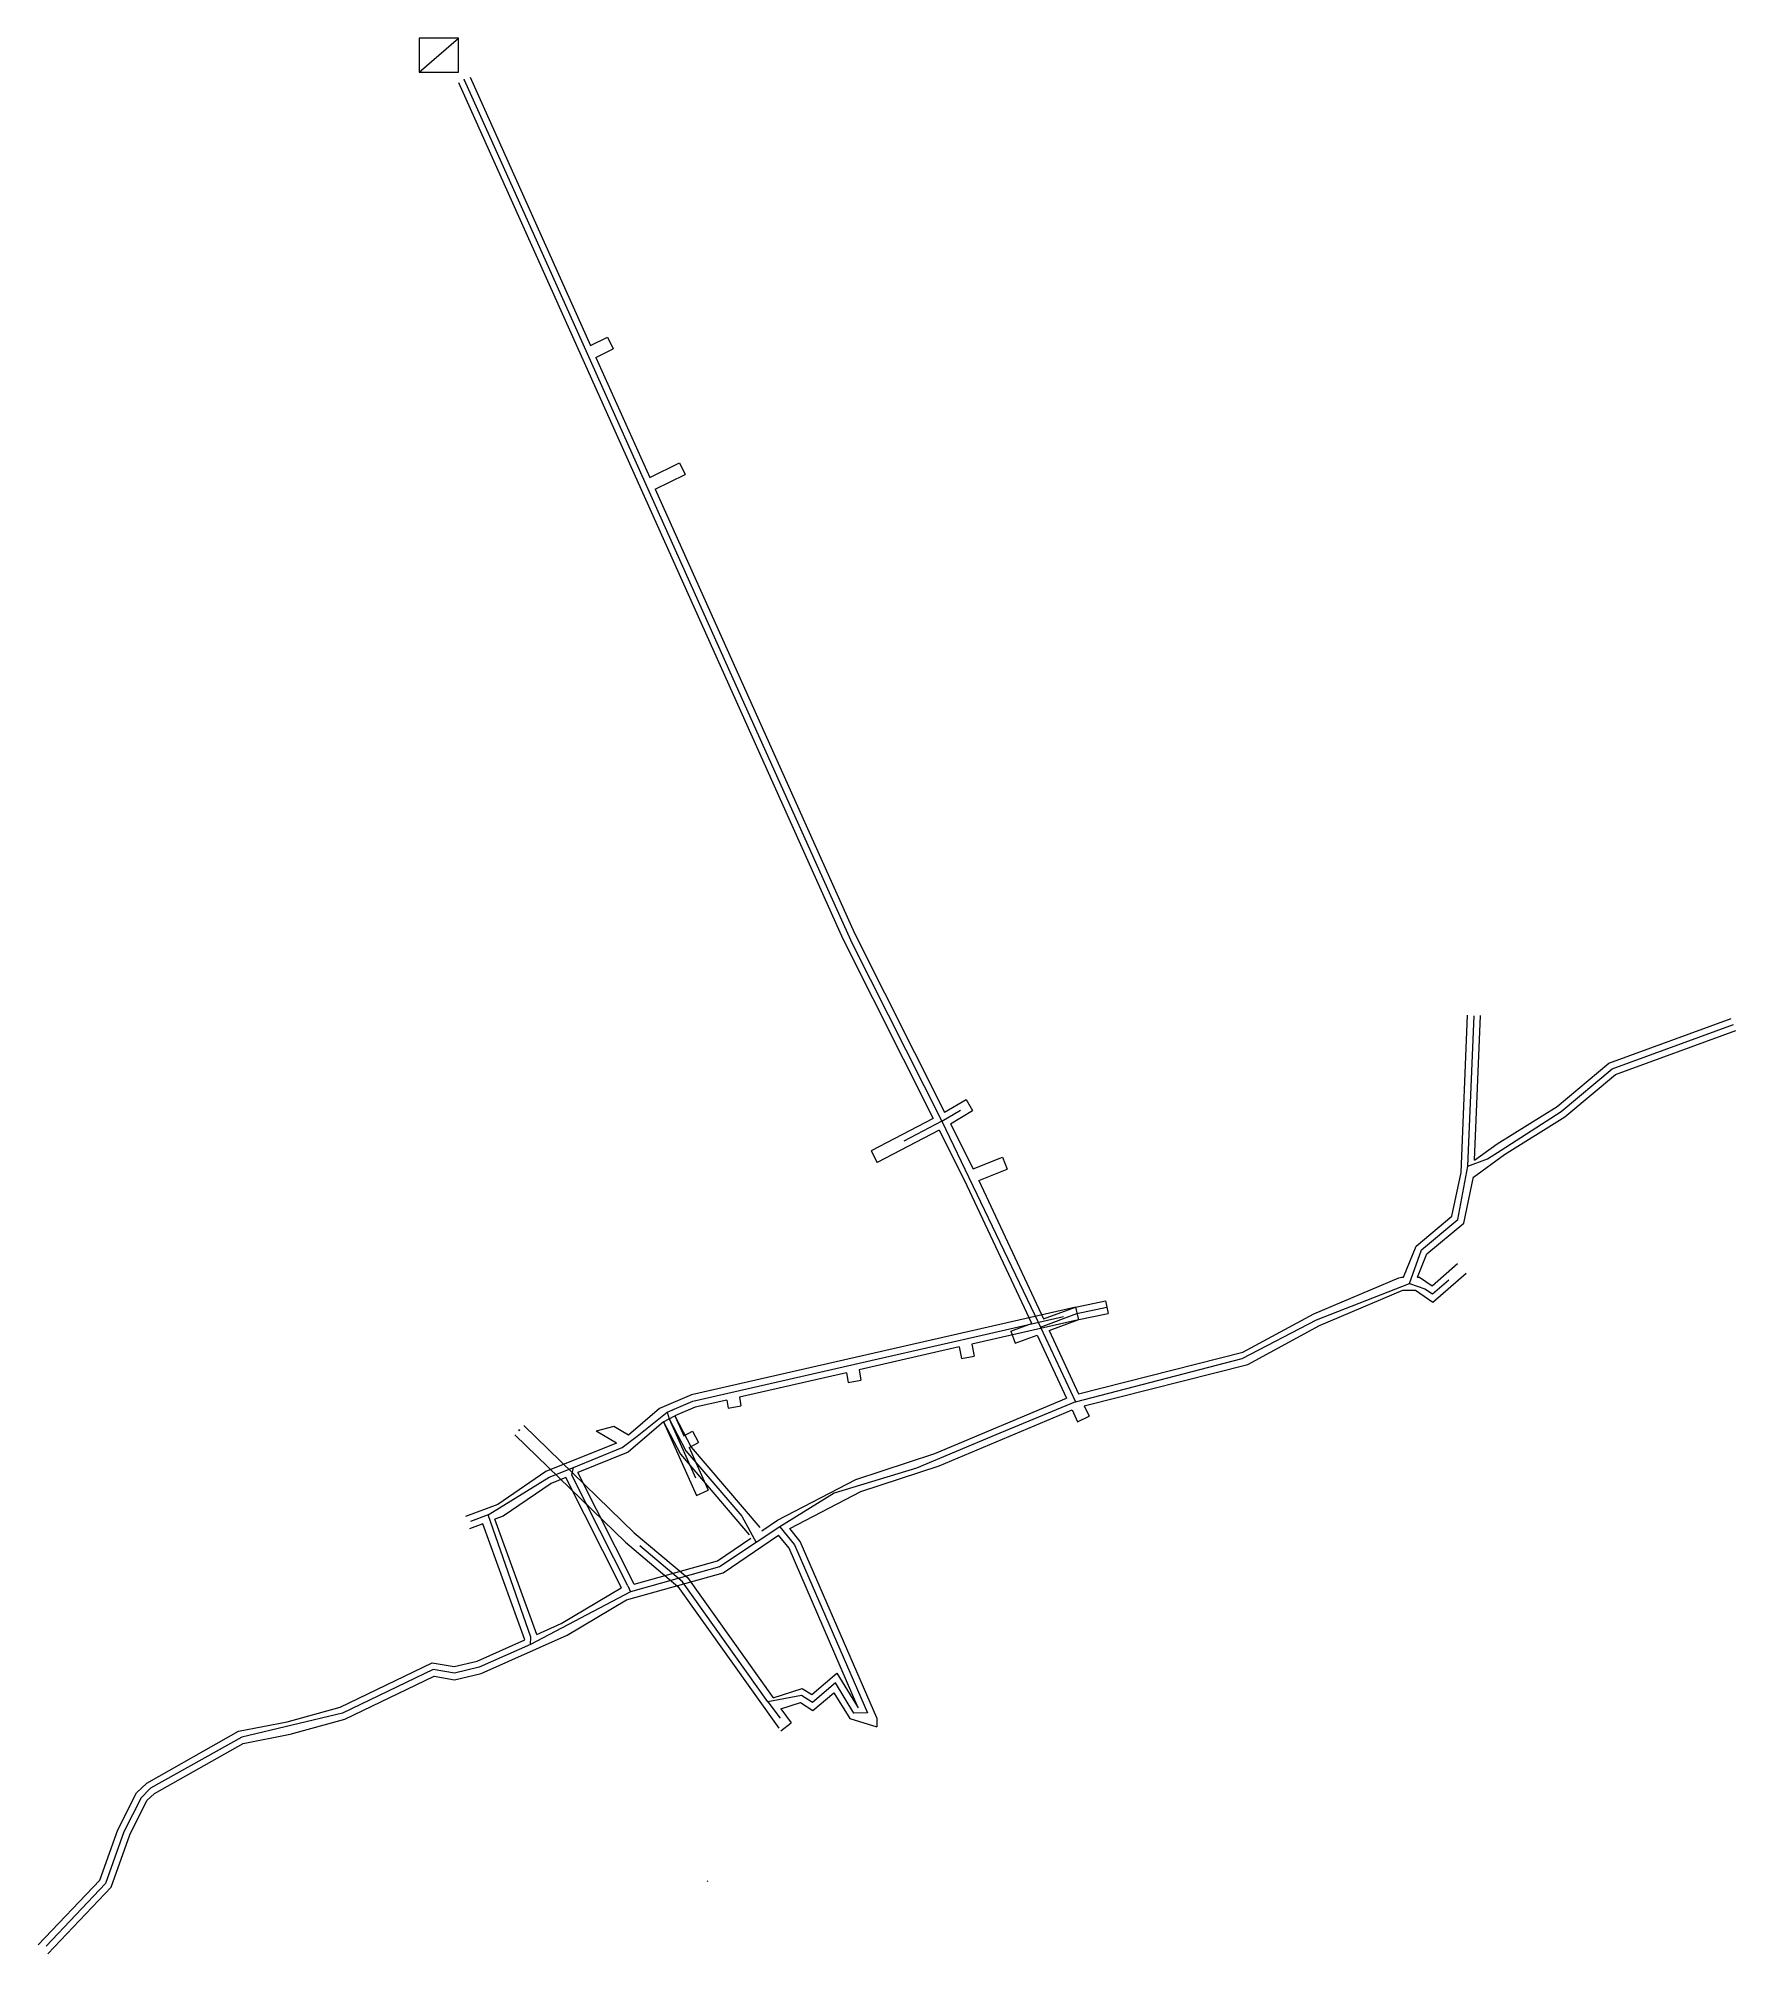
# Model space of a CAD drawing. Header units: millimetres. Extents: x 413114 to 413508, y 4594390 to 4594835.
import ezdxf

# ---------------------------------------------------------------- set-up
doc = ezdxf.new("R2010")
doc.units = ezdxf.units.MM
doc.layers.get('0').update_dxf_attribs({"lineweight": 0})
doc.layers.add('GEOFENCE', color=2, linetype='Continuous', lineweight=0)
doc.layers.add('INIT_COORD', color=1, linetype='Continuous', lineweight=0)

msp = doc.modelspace()

# ---------------------------------------------------------------- linework, layer by layer
at = {"color": 20}
for p, q in [((413211.31, 4594835.46, 355.03), (413202.19, 4594835.46, 355.03)), ((413202.19, 4594835.46, 355.03), (413202.19, 4594827.62, 355.03)), ((413211.31, 4594827.62, 355.03), (413211.31, 4594835.46, 355.03)), ((413202.19, 4594827.62, 355.03), (413211.31, 4594827.62, 355.03)), ((413329.23, 4594588.92, 359.56), (413330.76, 4594586.34, 359.56)), ((413307.2, 4594576.96, 359.41), (413308.58, 4594574.29, 359.41))]:
    msp.add_line(p, q, dxfattribs=at)
at = {"color": 4, "extrusion": (-0.005886, 0.013111, 0.999897)}
for p, q in [((413214.02, 4594826.4, 355.43), (413242, 4594764.07, 356.41)), ((413243.23, 4594761.33, 356.46), (413255.76, 4594733.42, 356.9))]:
    msp.add_line(p, q, dxfattribs=at)
at = {"color": 4, "extrusion": (-0.232173, -0.088978, 0.968596)}
for p, q in [((413211.31, 4594825.18, 355.03), (413300.62, 4594626.24, 358.17)), ((413300.62, 4594626.24, 358.17), (413321.64, 4594584.47, 359.37))]:
    msp.add_line(p, q, dxfattribs=at)
at = {"color": 4}
for p, q in [((413242, 4594764.07, 356.24), (413245.97, 4594766, 356.24)), ((413243.23, 4594761.33, 356.24), (413247.28, 4594763.3, 356.24)), ((413245.97, 4594766, 356.24), (413247.28, 4594763.3, 356.24)), ((413255.76, 4594733.42, 356.72), (413262.71, 4594736.79, 356.72)), ((413262.71, 4594736.79, 356.72), (413264.02, 4594734.09, 356.72)), ((413256.99, 4594730.68, 356.72), (413264.02, 4594734.09, 356.72)), ((413444.27, 4594571.96, 361.92), (413445.75, 4594608.5, 361.92)), ((413447.39, 4594574.8, 361.92), (413448.75, 4594608.38, 361.92)), ((413442.12, 4594561.83, 361.92), (413444.27, 4594571.96, 361.92)), ((413444.84, 4594560.19, 361.92), (413447.12, 4594570.92, 361.92)), ((413433.8, 4594554.85, 361.92), (413442.12, 4594561.83, 361.92)), ((413436.3, 4594553.03, 361.92), (413444.84, 4594560.19, 361.92)), ((413430.88, 4594547.61, 361.92), (413433.8, 4594554.85, 361.92)), ((413434.11, 4594547.61, 361.92), (413436.3, 4594553.03, 361.92)), ((413437.48, 4594545.62, 361.92), (413443.41, 4594550.79, 361.92)), ((413434.11, 4594547.61, 361.92), (413434.55, 4594547.61, 361.92)), ((413434.55, 4594547.61, 361.92), (413437.48, 4594545.62, 361.92)), ((413437.71, 4594541.84, 361.92), (413445.38, 4594548.53, 361.92)), ((413430.68, 4594544.61, 361.92), (413433.63, 4594544.61, 361.92)), ((413433.63, 4594544.61, 361.92), (413437.71, 4594541.84, 361.92)), ((413258.93, 4594514, 307.65), (413266.6, 4594496.92, 307.65)), ((413261.61, 4594515.37, 307.65), (413263.66, 4594510.79, 307.65)), ((413355.16, 4594514.04, 360.47), (413357.85, 4594515.31, 360.87)), ((413247.45, 4594512.89, 303.09), (413243.34, 4594511.84, 301.42)), ((413248.02, 4594509.07, 301.42), (413243.34, 4594511.84, 301.42)), ((413250.84, 4594510.88, 303.09), (413247.45, 4594512.89, 303.09)), ((413263.66, 4594510.79, 307.65), (413265.68, 4594511.86, 307.65)), ((413265.68, 4594511.86, 307.65), (413267.09, 4594509.22, 307.65)), ((413264.89, 4594508.05, 307.65), (413267.09, 4594509.22, 307.65)), ((413264.89, 4594508.05, 307.65), (413269.34, 4594498.14, 307.65)), ((413266.6, 4594496.92, 307.65), (413269.34, 4594498.14, 307.65)), ((413284.41, 4594449.89, 361.99), (413291.21, 4594452.05, 361.99)), ((413291.21, 4594452.05, 361.99), (413293.42, 4594450.63, 361.99)), ((413293.42, 4594450.63, 361.99), (413299.25, 4594455.63, 361.99)), ((413299.25, 4594455.63, 361.99), (413304.18, 4594447.58, 361.99)), ((413286.24, 4594447.33, 361.99), (413290.77, 4594448.77, 361.99)), ((413290.77, 4594448.77, 361.99), (413293.68, 4594446.9, 361.99)), ((413293.68, 4594446.9, 361.99), (413298.53, 4594451.06, 361.99)), ((413298.53, 4594451.06, 361.99), (413302.22, 4594445.04, 361.99)), ((413304.18, 4594447.58, 361.99), (413304.21, 4594447.58, 361.99)), ((413286.22, 4594442.2, 359.95), (413288.58, 4594444.04, 359.71)), ((413302.22, 4594445.04, 361.99), (413308.53, 4594443.14, 361.99)), ((413308.48, 4594445.27, 361.99), (413308.53, 4594443.14, 361.99))]:
    msp.add_line(p, q, dxfattribs=at)
at = {"color": 4, "extrusion": (-0.127399, -0.041585, 0.990979)}
for p, q in [((413256.99, 4594730.68, 356.94), (413303.3, 4594627.53, 358.56)), ((413303.3, 4594627.53, 358.56), (413324.24, 4594585.95, 359.51)), ((413323, 4594581.8, 359.18), (413328.84, 4594570.2, 359.44)), ((413328.84, 4594570.2, 359.44), (413344.49, 4594536.81, 360.05))]:
    msp.add_line(p, q, dxfattribs=at)
at = {"color": 3}
for p, q in [((413478.56, 4594597.38, 361.92), (413507, 4594607.73, 361.92)), ((413480.08, 4594594.74, 361.92), (413508.02, 4594604.91, 361.92)), ((413466.56, 4594587.31, 361.92), (413478.56, 4594597.38, 361.92)), ((413468.33, 4594584.88, 361.92), (413480.08, 4594594.74, 361.92)), ((413452.61, 4594578.6, 361.92), (413466.56, 4594587.31, 361.92)), ((413454.29, 4594576.11, 361.92), (413468.33, 4594584.88, 361.92)), ((413447.39, 4594574.8, 361.92), (413452.61, 4594578.6, 361.92)), ((413447.11, 4594570.89, 361.92), (413454.29, 4594576.11, 361.92)), ((413410.02, 4594539.09, 361.99), (413429.78, 4594547.49, 361.99)), ((413411.33, 4594536.39, 361.99), (413430.68, 4594544.61, 361.99)), ((413393.57, 4594530.17, 361.99), (413410.02, 4594539.09, 361.99)), ((413394.67, 4594527.35, 361.99), (413411.33, 4594536.39, 361.99)), ((413355.4, 4594520.53, 361.99), (413393.57, 4594530.17, 361.99)), ((413356.7, 4594517.76, 361.99), (413394.67, 4594527.35, 361.99)), ((413321.97, 4594506.62, 361.99), (413352.61, 4594519.48, 361.99)), ((413323.02, 4594503.81, 361.99), (413353.88, 4594516.76, 361.99)), ((413303.67, 4594500.58, 361.99), (413321.97, 4594506.62, 361.99)), ((413285.44, 4594491.15, 361.99), (413303.67, 4594500.58, 361.99)), ((413304.83, 4594497.8, 361.99), (413323.02, 4594503.81, 361.99)), ((413288.29, 4594489.25, 361.99), (413304.83, 4594497.8, 361.99)), ((413272.82, 4594478.95, 361.99), (413285.69, 4594487.7, 361.99)), ((413281.78, 4594488.67, 361.99), (413285.44, 4594491.15, 361.99)), ((413271.54, 4594481.71, 361.99), (413279.28, 4594486.97, 361.99)), ((413250.35, 4594472.67, 361.99), (413272.82, 4594478.95, 361.99)), ((413252.17, 4594476.29, 361.99), (413271.54, 4594481.71, 361.99)), ((413235.17, 4594467.12, 361.99), (413249.15, 4594475.45, 361.99)), ((413249.15, 4594475.45, 361.99), (413249.22, 4594475.47, 361.99)), ((413236.55, 4594464.45, 361.99), (413250.35, 4594472.67, 361.99)), ((413229.53, 4594464.6, 361.99), (413235.17, 4594467.12, 361.99)), ((413215.68, 4594458.42, 361.99), (413226.78, 4594463.38, 361.99)), ((413216.64, 4594455.57, 361.99), (413236.55, 4594464.45, 361.99)), ((413183.84, 4594447.71, 361.99), (413205.22, 4594458.01, 361.99)), ((413205.22, 4594458.01, 361.99), (413210.34, 4594457.16, 361.99)), ((413210.34, 4594457.16, 361.99), (413215.68, 4594458.42, 361.99)), ((413184.9, 4594444.89, 361.99), (413205.67, 4594454.9, 361.99)), ((413205.67, 4594454.9, 361.99), (413210.45, 4594454.1, 361.99)), ((413210.45, 4594454.1, 361.99), (413216.64, 4594455.57, 361.99)), ((413171.54, 4594444.33, 361.99), (413183.84, 4594447.71, 361.99)), ((413160.27, 4594442.14, 361.99), (413171.54, 4594444.33, 361.99)), ((413172.23, 4594441.41, 361.99), (413184.9, 4594444.89, 361.99)), ((413138.94, 4594430.08, 361.99), (413160.27, 4594442.14, 361.99)), ((413140.72, 4594427.64, 361.99), (413161.32, 4594439.29, 361.99)), ((413161.32, 4594439.29, 361.99), (413172.23, 4594441.41, 361.99)), ((413136.51, 4594427.83, 361.99), (413138.94, 4594430.08, 361.99)), ((413132.22, 4594419.23, 361.99), (413136.51, 4594427.83, 361.99)), ((413134.98, 4594418.05, 361.99), (413138.95, 4594426, 361.99)), ((413138.95, 4594426, 361.99), (413140.72, 4594427.64, 361.99)), ((413128.01, 4594407.51, 361.99), (413132.22, 4594419.23, 361.99)), ((413130.62, 4594405.9, 361.99), (413134.98, 4594418.05, 361.99)), ((413113.73, 4594392.5, 361.99), (413128.01, 4594407.51, 361.99)), ((413115.91, 4594390.43, 361.99), (413130.62, 4594405.9, 361.99))]:
    msp.add_line(p, q, dxfattribs=at)
at = {"color": 20, "extrusion": (-0.021443, -0.01275, 0.999689)}
for p, q in [((413324.24, 4594585.95, 359.41), (413329.23, 4594588.92, 359.56)), ((413325.6, 4594583.26, 359.41), (413330.76, 4594586.34, 359.56))]:
    msp.add_line(p, q, dxfattribs=at)
at = {"color": 20, "extrusion": (0.002473, 0.001287, 0.999996)}
for p, q in [((413321.64, 4594584.47, 359.37), (413307.2, 4594576.96, 359.41)), ((413323.02, 4594581.81, 359.37), (413308.58, 4594574.29, 359.41))]:
    msp.add_line(p, q, dxfattribs=at)
at = {"color": 4, "extrusion": (-0.009149, 0.018167, 0.999793)}
msp.add_line((413325.6, 4594583.26, 359.57), (413330.89, 4594572.76, 359.81), dxfattribs=at)
at = {"color": 5, "extrusion": (-0.017012, -0.006847, 0.999832)}
for p, q in [((413330.89, 4594572.76, 359.67), (413337.7, 4594575.5, 359.8)), ((413332.2, 4594570.05, 359.67), (413338.82, 4594572.72, 359.8))]:
    msp.add_line(p, q, dxfattribs=at)
at = {"color": 5}
msp.add_line((413337.7, 4594575.5, 359.8), (413338.82, 4594572.72, 359.8), dxfattribs=at)
at = {"color": 4, "extrusion": (-0.007018, 0.014979, 0.999863)}
for p, q in [((413332.2, 4594570.05, 359.87), (413347.26, 4594537.91, 360.45)), ((413345.74, 4594534.15, 360.1), (413352.61, 4594519.48, 360.37)), ((413348.53, 4594535.19, 360.5), (413355.4, 4594520.53, 360.77)), ((413353.88, 4594516.76, 360.42), (413355.16, 4594514.04, 360.47)), ((413356.7, 4594517.76, 360.82), (413357.85, 4594515.31, 360.87))]:
    msp.add_line(p, q, dxfattribs=at)
at = {"extrusion": (0, 0.490059, 0.871689)}
for p, q in [((413429.78, 4594547.49, 361.99), (413430.37, 4594547.61, 361.92)), ((413430.37, 4594547.61, 361.92), (413430.88, 4594547.61, 361.92))]:
    msp.add_line(p, q, dxfattribs=at)
at = {"color": 206, "extrusion": (-0.457217, -0.104553, 0.883188)}
for p, q in [((413354.71, 4594540.67, 360.39), (413265.47, 4594520.26, 311.77)), ((413355.38, 4594537.74, 360.39), (413330.56, 4594532.07, 346.87)), ((413327.64, 4594531.4, 345.28), (413304.38, 4594526.08, 332.61)), ((413301.45, 4594525.41, 331.02), (413276.58, 4594519.72, 317.47)), ((413273.66, 4594519.05, 315.87), (413266.34, 4594517.38, 311.88))]:
    msp.add_line(p, q, dxfattribs=at)
for p, q in [((413347.26, 4594537.91, 360.39), (413354.63, 4594540.65, 360.39)), ((413354.63, 4594540.65, 360.39), (413361.62, 4594542.14, 360.39)), ((413354.63, 4594540.65, 360.39), (413355.38, 4594537.74, 360.39)), ((413361.62, 4594542.14, 360.39), (413362.25, 4594539.2, 360.39)), ((413339.63, 4594535.09, 360.39), (413344.46, 4594536.88, 360.39)), ((413348.53, 4594535.19, 360.39), (413355.46, 4594537.76, 360.39)), ((413355.46, 4594537.76, 360.39), (413362.25, 4594539.2, 360.39)), ((413339.63, 4594535.09, 360.39), (413340.68, 4594532.27, 360.39)), ((413340.68, 4594532.27, 360.39), (413345.74, 4594534.15, 360.39)), ((413261.01, 4594516.69, 311.83), (413261.02, 4594516.68, 311.83))]:
    msp.add_line(p, q)
at = {"color": 206}
for p, q in [((413330.56, 4594532.07, 345.57), (413331.1, 4594529.28, 345.57)), ((413327.64, 4594531.4, 345.57), (413328.15, 4594528.71, 345.57)), ((413328.15, 4594528.71, 345.57), (413331.1, 4594529.28, 345.57)), ((413301.45, 4594525.41, 331.3), (413301.87, 4594523.14, 331.3)), ((413301.87, 4594523.14, 331.3), (413304.82, 4594523.68, 331.3)), ((413304.38, 4594526.08, 331.3), (413304.82, 4594523.68, 331.3)), ((413273.66, 4594519.05, 314.85), (413273.98, 4594517.22, 314.85)), ((413276.58, 4594519.72, 314.85), (413276.93, 4594517.74, 314.85)), ((413273.98, 4594517.22, 314.85), (413276.93, 4594517.74, 314.85))]:
    msp.add_line(p, q, dxfattribs=at)
at = {"extrusion": (-0.007018, 0.014979, 0.999863)}
msp.add_line((413345.15, 4594535.4, 360.08), (413345.16, 4594535.38, 360.08), dxfattribs=at)
at = {"color": 3, "extrusion": (-0.457217, -0.104553, 0.883188)}
for p, q in [((413265.47, 4594520.26, 311.77), (413258.06, 4594517.12, 307.57)), ((413258.93, 4594514, 307.65), (413250.76, 4594506.95, 302.59)), ((413258.06, 4594517.12, 307.57), (413250.84, 4594510.88, 303.09)), ((413248.02, 4594509.07, 301.42), (413231.64, 4594502.43, 292.15)), ((413250.76, 4594506.95, 302.59), (413239.09, 4594502.22, 295.99)), ((413231.64, 4594502.43, 292.15), (413220.49, 4594494.83, 285.48)), ((413236.3, 4594501.09, 294.41), (413232.9, 4594499.71, 292.48)), ((413232.9, 4594499.71, 292.48), (413221.72, 4594492.09, 285.8)), ((413220.49, 4594494.83, 285.48), (413212.95, 4594492.01, 281.24)), ((413221.72, 4594492.09, 285.8), (413219.77, 4594491.37, 284.7))]:
    msp.add_line(p, q, dxfattribs=at)
at = {"color": 1}
for p, q in [((413258.93, 4594514, 307.65), (413261.59, 4594515.4, 307.65)), ((413258.93, 4594514, 307.65), (413262.89, 4594506.46, 307.65)), ((413261.59, 4594515.4, 307.65), (413265.39, 4594508.15, 307.65)), ((413262.89, 4594506.46, 307.65), (413278.88, 4594487.76, 307.65)), ((413265.39, 4594508.15, 307.65), (413281.37, 4594489.45, 307.65)), ((413288.13, 4594484.66, 361.99), (413285.69, 4594487.7, 361.99)), ((413290.72, 4594486.22, 361.99), (413288.29, 4594489.25, 361.99)), ((413304.21, 4594447.58, 361.99), (413288.13, 4594484.66, 361.99)), ((413308.48, 4594445.27, 361.99), (413290.72, 4594486.22, 361.99))]:
    msp.add_line(p, q, dxfattribs=at)
at = {"color": 3, "extrusion": (-0.426542, -0.180903, 0.886192)}
msp.add_line((413266.34, 4594517.38, 311.88), (413261.61, 4594515.37, 309.2), dxfattribs=at)
at = {"color": 206, "extrusion": (0.356751, -0.346248, 0.867664)}
for p, q in [((413224.43, 4594511, 411.04), (413250.15, 4594486.04, 390.5)), ((413226.52, 4594513.15, 411.04), (413252.18, 4594488.25, 390.55))]:
    msp.add_line(p, q, dxfattribs=at)
at = {"color": 1, "lineweight": 0}
for p, q in [((413225.34, 4594511.93, 459.54), (413225.62, 4594512.22, 459.54)), ((413225.62, 4594511.93, 459.54), (413225.34, 4594512.22, 459.54)), ((413269.12, 4594407.18, 470), (413269.26, 4594407.33, 470)), ((413269.26, 4594407.18, 470), (413269.12, 4594407.33, 470)), ((413269.12, 4594407.18, 470), (413269.26, 4594407.33, 470)), ((413269.26, 4594407.18, 470), (413269.12, 4594407.33, 470))]:
    msp.add_line(p, q, dxfattribs=at)
at = {"color": 7}
for p, q in [((413249.22, 4594475.47, 361.99), (413236.3, 4594501.09, 294.41)), ((413252.17, 4594476.29, 361.99), (413239.09, 4594502.22, 295.99)), ((413226.78, 4594463.38, 361.99), (413216.96, 4594490.32, 283.12)), ((413229.53, 4594464.6, 361.99), (413219.77, 4594491.37, 284.7))]:
    msp.add_line(p, q, dxfattribs=at)
at = {"color": 3, "extrusion": (-0.436311, -0.163061, 0.884898)}
msp.add_line((413216.96, 4594490.32, 283.12), (413213.92, 4594489.18, 281.41), dxfattribs=at)
at = {"color": 4, "extrusion": (0.356751, -0.346248, 0.867664)}
for p, q in [((413252.18, 4594488.25, 390.55), (413264.5, 4594477.85, 381.33)), ((413250.15, 4594486.04, 390.5), (413262.31, 4594475.78, 381.41)), ((413262.31, 4594475.78, 381.41), (413285.78, 4594442.81, 358.6)), ((413264.5, 4594477.85, 381.33), (413284.41, 4594449.89, 361.99))]:
    msp.add_line(p, q, dxfattribs=at)
at = {"color": 4, "extrusion": (0.284751, -0.399944, 0.871184)}
msp.add_line((413286.24, 4594447.33, 361.99), (413288.58, 4594444.04, 359.71), dxfattribs=at)
at = {"layer": 'GEOFENCE', "color": 20}
for p, q in [((413202.19, 4594827.62, 355.03), (413211.31, 4594835.46, 355.03)), ((413212.66, 4594825.79, 355.23), (413233.14, 4594780.18, 355.95)), ((413233.14, 4594780.18, 355.95), (413253.61, 4594734.57, 356.67)), ((413253.61, 4594734.57, 356.67), (413274.09, 4594688.96, 357.39)), ((413274.09, 4594688.96, 357.39), (413294.57, 4594643.35, 358.11)), ((413294.57, 4594643.35, 358.11), (413302.76, 4594625.11, 358.39)), ((413302.76, 4594625.11, 358.39), (413323.63, 4594583.88, 359.44)), ((413445.83, 4594573.38, 361.92), (413447.25, 4594608.35, 361.92)), ((413479.32, 4594596.06, 361.92), (413507.51, 4594606.32, 361.92)), ((413467.45, 4594586.1, 361.92), (413479.32, 4594596.06, 361.92)), ((413323.63, 4594583.88, 359.44), (413327.94, 4594586.41, 359.52)), ((413453.55, 4594577.1, 361.92), (413467.45, 4594586.1, 361.92)), ((413323.63, 4594583.88, 359.44), (413314.78, 4594579.23, 359.42)), ((413323.63, 4594583.88, 359.44), (413345.19, 4594538.77, 360.34)), ((413450.35, 4594575.1, 361.92), (413453.55, 4594577.1, 361.92)), ((413443.48, 4594561.01, 361.92), (413445.83, 4594573.38, 361.92)), ((413445.83, 4594573.38, 361.92), (413450.35, 4594575.1, 361.92)), ((413435.05, 4594553.94, 361.92), (413443.48, 4594561.01, 361.92)), ((413432.25, 4594546.11, 361.92), (413435.05, 4594553.94, 361.92)), ((413410.68, 4594537.74, 361.99), (413432.25, 4594546.11, 361.92)), ((413432.25, 4594546.11, 361.92), (413435.84, 4594544.92, 361.92)), ((413437.6, 4594543.73, 361.92), (413441.37, 4594547.02, 361.92)), ((413355, 4594539.19, 360.39), (413361.94, 4594540.67, 360.39)), ((413435.84, 4594544.92, 361.92), (413437.6, 4594543.73, 361.92)), ((413334.67, 4594534.54, 349.31), (413351.89, 4594538.48, 358.69)), ((413345.19, 4594538.77, 360.34), (413346.5, 4594536.03, 360.39)), ((413346.5, 4594536.03, 360.39), (413355, 4594539.19, 360.39)), ((413393.36, 4594528.7, 361.99), (413410.68, 4594537.74, 361.99)), ((413308.84, 4594528.64, 335.23), (413334.67, 4594534.54, 349.31)), ((413346.5, 4594536.03, 360.39), (413354.64, 4594518.64, 361.99)), ((413265.8, 4594518.8, 311.77), (413308.84, 4594528.64, 335.23)), ((413354.64, 4594518.64, 361.99), (413393.36, 4594528.7, 361.99)), ((413259.82, 4594516.26, 307.61), (413265.8, 4594518.8, 311.77)), ((413354.64, 4594518.64, 361.99), (413336.18, 4594510.96, 361.99)), ((413252.84, 4594510.68, 303.27), (413259.82, 4594516.26, 307.61)), ((413259.82, 4594516.26, 307.61), (413260.26, 4594514.7, 307.65)), ((413260.26, 4594514.7, 307.65), (413264.14, 4594507.3, 307.65)), ((413260.26, 4594514.7, 307.65), (413266.4, 4594501.02, 307.65)), ((413249.39, 4594508.01, 302), (413252.84, 4594510.68, 303.27)), ((413336.18, 4594510.96, 361.99), (413317.74, 4594503.22, 361.99)), ((413238.07, 4594503.42, 295.6), (413249.39, 4594508.01, 302)), ((413264.14, 4594507.3, 307.65), (413277.14, 4594492.1, 307.65)), ((413218.25, 4594492.39, 284.03), (413232.39, 4594501.12, 292.39)), ((413232.39, 4594501.12, 292.39), (413238.07, 4594503.42, 295.6)), ((413237.7, 4594501.65, 295.2), (413238.07, 4594503.42, 295.6)), ((413250.67, 4594475.92, 361.88), (413237.7, 4594501.65, 295.2)), ((413317.74, 4594503.22, 361.99), (413298.58, 4594497.47, 361.99)), ((413298.58, 4594497.47, 361.99), (413285.95, 4594489.58, 361.99)), ((413218.25, 4594492.39, 284.03), (413214.1, 4594490.84, 281.7)), ((413228.16, 4594463.99, 361.99), (413218.25, 4594492.39, 284.03)), ((413277.14, 4594492.1, 307.65), (413280.52, 4594486, 361.99)), ((413285.95, 4594489.58, 361.99), (413280.52, 4594486, 361.99)), ((413285.95, 4594489.58, 361.99), (413289.42, 4594485.44, 361.99)), ((413263.41, 4594476.81, 381.37), (413253.45, 4594485.21, 388.81)), ((413280.52, 4594486, 361.99), (413271.99, 4594480.28, 361.99)), ((413289.42, 4594485.44, 361.99), (413306.33, 4594446.43, 361.99)), ((413271.99, 4594480.28, 361.99), (413251.26, 4594474.48, 361.99)), ((413251.26, 4594474.48, 361.99), (413228.06, 4594462.31, 361.99)), ((413250.67, 4594475.92, 361.88), (413251.26, 4594474.48, 361.99)), ((413283.23, 4594448.97, 362.11), (413263.41, 4594476.81, 381.37)), ((413228.06, 4594462.31, 361.99), (413216.16, 4594456.99, 361.99)), ((413228.06, 4594462.31, 361.99), (413228.16, 4594463.99, 361.99)), ((413205.44, 4594456.46, 361.99), (413184.37, 4594446.3, 361.99)), ((413210.4, 4594455.63, 361.99), (413205.44, 4594456.46, 361.99)), ((413216.16, 4594456.99, 361.99), (413210.4, 4594455.63, 361.99)), ((413298.89, 4594453.34, 361.99), (413293.55, 4594448.77, 361.99)), ((413303.2, 4594446.31, 361.99), (413298.89, 4594453.34, 361.99)), ((413290.99, 4594450.41, 361.99), (413283.23, 4594448.97, 362.11)), ((413283.23, 4594448.97, 362.11), (413286.07, 4594445.15, 360.59)), ((413293.55, 4594448.77, 361.99), (413290.99, 4594450.41, 361.99)), ((413184.37, 4594446.3, 361.99), (413161.04, 4594440.76, 361.99)), ((413306.33, 4594446.43, 361.99), (413303.2, 4594446.31, 361.99)), ((413161.04, 4594440.76, 361.99), (413139.83, 4594428.86, 361.99)), ((413137.61, 4594426.67, 361.99), (413133.63, 4594418.72, 361.99)), ((413139.83, 4594428.86, 361.99), (413137.61, 4594426.67, 361.99)), ((413133.63, 4594418.72, 361.99), (413129.31, 4594406.71, 361.99)), ((413129.31, 4594406.71, 361.99), (413115.53, 4594392.21, 361.99))]:
    msp.add_line(p, q, dxfattribs=at)
at = {"layer": 'INIT_COORD', "color": 20}
msp.add_point((413212.66, 4594825.79, 355.23), dxfattribs=at)

doc.saveas('drawing.dxf')
